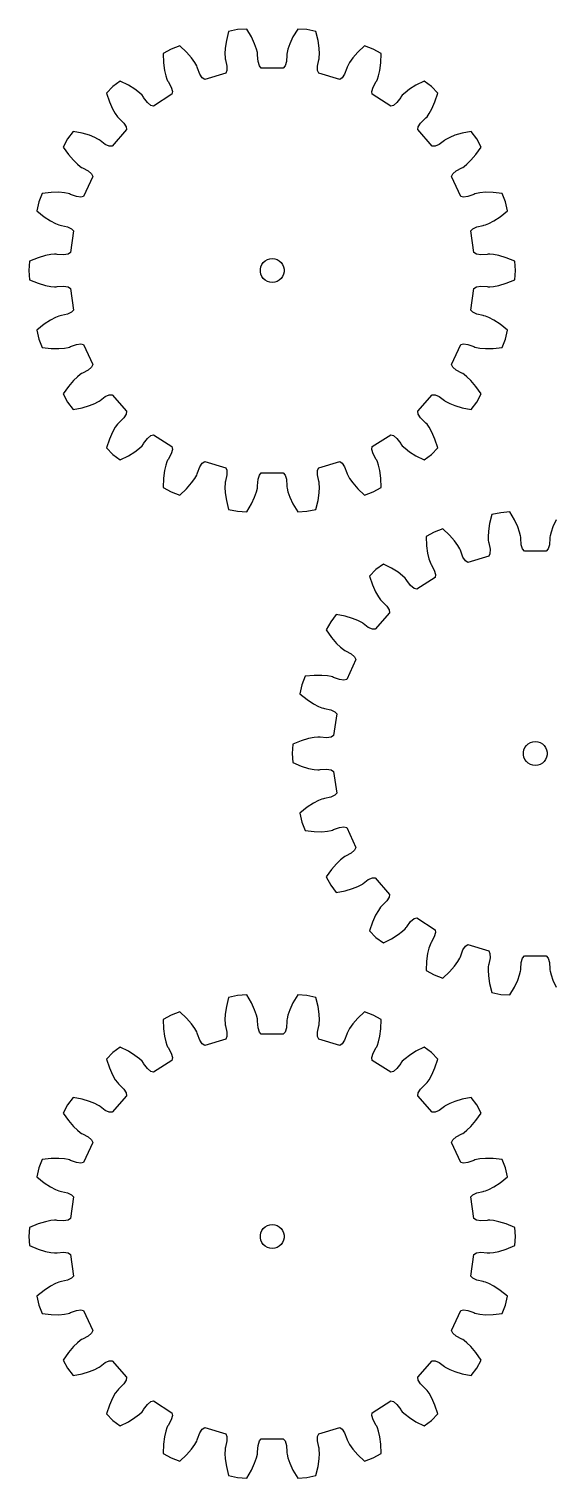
# Model space of a CAD drawing. Extents: x 0 to 193, y 0 to 182.
# Drawn here: x 0 to 66, y 0 to 182 of the extents above; entities that cross this region are included whole.
import ezdxf

# ---------------------------------------------------------------- set-up
doc = ezdxf.new("R2010")
doc.units = 0

msp = doc.modelspace()

# ---------------------------------------------------------------- linework, layer by layer
for p, q in [((27.36, 181.97), (26.21, 181.89)), ((27.95, 180.97), (27.36, 181.97)), ((33.76, 181.97), (33.17, 180.97)), ((34.91, 181.89), (33.76, 181.97)), ((24.8, 180.52), (24.66, 179.58)), ((25.08, 181.65), (24.8, 180.52)), ((26.21, 181.89), (25.08, 181.65)), ((28.35, 180.11), (27.95, 180.97)), ((33.17, 180.97), (32.77, 180.11)), ((36.03, 181.65), (34.91, 181.89)), ((36.32, 180.52), (36.03, 181.65)), ((36.46, 179.58), (36.32, 180.52)), ((17.86, 179.44), (16.85, 178.89)), ((16.85, 178.89), (16.9, 177.73)), ((18.94, 179.84), (17.86, 179.44)), ((19.79, 179.05), (18.94, 179.84)), ((20.42, 178.33), (19.79, 179.05)), ((24.66, 179.58), (24.62, 178.87)), ((24.62, 178.87), (24.64, 178.41)), ((24.64, 178.41), (24.66, 178.21)), ((28.59, 179.44), (28.35, 180.11)), ((28.7, 179), (28.59, 179.44)), ((28.73, 178.8), (28.7, 179)), ((28.72, 178.67), (28.73, 178.8)), ((28.78, 177.87), (28.72, 178.67)), ((32.39, 178.67), (32.34, 177.87)), ((32.42, 179), (32.39, 178.8)), ((32.39, 178.8), (32.39, 178.67)), ((32.53, 179.44), (32.42, 179)), ((32.77, 180.11), (32.53, 179.44)), ((36.45, 178.21), (36.48, 178.41)), ((36.5, 178.87), (36.46, 179.58)), ((36.48, 178.41), (36.5, 178.87)), ((41.33, 179.05), (40.7, 178.33)), ((42.17, 179.84), (41.33, 179.05)), ((43.25, 179.44), (42.17, 179.84)), ((44.26, 178.89), (43.25, 179.44)), ((44.22, 177.73), (44.26, 178.89)), ((16.9, 177.73), (17.03, 176.78)), ((17.03, 176.78), (17.19, 176.1)), ((20.83, 177.76), (20.42, 178.33)), ((21.07, 177.36), (20.83, 177.76)), ((21.15, 177.18), (21.07, 177.36)), ((21.18, 177.06), (21.15, 177.18)), ((21.46, 176.31), (21.18, 177.06)), ((24.66, 178.21), (24.7, 178.09)), ((24.7, 178.09), (24.88, 177.31)), ((24.86, 176.74), (24.72, 176.42)), ((24.88, 177.31), (24.86, 176.74)), ((28.95, 177.33), (28.78, 177.87)), ((29.18, 177.06), (28.95, 177.33)), ((31.93, 177.06), (29.18, 177.06)), ((32.17, 177.33), (31.93, 177.06)), ((32.34, 177.87), (32.17, 177.33)), ((36.24, 177.31), (36.41, 178.09)), ((36.25, 176.74), (36.24, 177.31)), ((36.4, 176.42), (36.25, 176.74)), ((36.41, 178.09), (36.45, 178.21)), ((39.93, 177.06), (39.65, 176.31)), ((39.96, 177.18), (39.93, 177.06)), ((40.05, 177.36), (39.96, 177.18)), ((40.28, 177.76), (40.05, 177.36)), ((40.7, 178.33), (40.28, 177.76)), ((43.93, 176.1), (44.09, 176.78)), ((44.09, 176.78), (44.22, 177.73)), ((10.55, 174.74), (9.73, 173.92)), ((11.47, 175.43), (10.55, 174.74)), ((12.5, 174.91), (11.47, 175.43)), ((13.31, 174.4), (12.5, 174.91)), ((17.19, 176.1), (17.34, 175.66)), ((17.34, 175.66), (17.42, 175.48)), ((17.42, 175.48), (17.49, 175.37)), ((17.49, 175.37), (17.88, 174.67)), ((21.78, 175.84), (21.46, 176.31)), ((22.08, 175.64), (21.78, 175.84)), ((24.72, 176.42), (22.08, 175.64)), ((39.04, 175.64), (36.4, 176.42)), ((39.34, 175.84), (39.04, 175.64)), ((39.65, 176.31), (39.34, 175.84)), ((43.24, 174.67), (43.63, 175.37)), ((43.63, 175.37), (43.7, 175.48)), ((43.7, 175.48), (43.78, 175.66)), ((43.78, 175.66), (43.93, 176.1)), ((48.61, 174.91), (47.8, 174.4)), ((49.65, 175.43), (48.61, 174.91)), ((50.57, 174.74), (49.65, 175.43)), ((51.38, 173.92), (50.57, 174.74)), ((9.73, 173.92), (10.1, 172.82)), ((13.87, 173.96), (13.31, 174.4)), ((14.21, 173.65), (13.87, 173.96)), ((14.34, 173.5), (14.21, 173.65)), ((14.4, 173.39), (14.34, 173.5)), ((14.88, 172.75), (14.4, 173.39)), ((17.97, 173.77), (15.66, 172.28)), ((17.88, 174.67), (18.02, 174.12)), ((18.02, 174.12), (17.97, 173.77)), ((43.09, 174.12), (43.24, 174.67)), ((43.14, 173.77), (43.09, 174.12)), ((45.46, 172.28), (43.14, 173.77)), ((46.71, 173.39), (46.23, 172.75)), ((46.78, 173.5), (46.71, 173.39)), ((46.91, 173.65), (46.78, 173.5)), ((47.25, 173.96), (46.91, 173.65)), ((47.8, 174.4), (47.25, 173.96)), ((51.01, 172.82), (51.38, 173.92)), ((10.1, 172.82), (10.49, 171.95)), ((10.49, 171.95), (10.84, 171.34)), ((10.84, 171.34), (11.11, 170.96)), ((15.32, 172.38), (14.88, 172.75)), ((15.66, 172.28), (15.32, 172.38)), ((45.8, 172.38), (45.46, 172.28)), ((46.23, 172.75), (45.8, 172.38)), ((50.01, 170.96), (50.27, 171.34)), ((50.27, 171.34), (50.62, 171.95)), ((50.62, 171.95), (51.01, 172.82)), ((12.25, 169.33), (10.45, 167.25)), ((11.11, 170.96), (11.23, 170.81)), ((11.23, 170.81), (11.33, 170.73)), ((11.33, 170.73), (11.9, 170.16)), ((11.9, 170.16), (12.2, 169.68)), ((12.2, 169.68), (12.25, 169.33)), ((48.86, 169.33), (48.92, 169.68)), ((50.67, 167.25), (48.86, 169.33)), ((48.92, 169.68), (49.21, 170.16)), ((49.21, 170.16), (49.78, 170.73)), ((49.78, 170.73), (49.88, 170.81)), ((49.88, 170.81), (50.01, 170.96)), ((4.85, 168.17), (4.3, 167.15)), ((5.54, 169.09), (4.85, 168.17)), ((6.68, 168.88), (5.54, 169.09)), ((7.6, 168.62), (6.68, 168.88)), ((8.26, 168.36), (7.6, 168.62)), ((8.67, 168.15), (8.26, 168.36)), ((8.84, 168.04), (8.67, 168.15)), ((8.93, 167.96), (8.84, 168.04)), ((9.57, 167.48), (8.93, 167.96)), ((10.09, 167.25), (9.57, 167.48)), ((51.54, 167.48), (51.02, 167.25)), ((52.19, 167.96), (51.54, 167.48)), ((52.28, 168.04), (52.19, 167.96)), ((52.45, 168.15), (52.28, 168.04)), ((52.86, 168.36), (52.45, 168.15)), ((53.52, 168.62), (52.86, 168.36)), ((54.43, 168.88), (53.52, 168.62)), ((55.57, 169.09), (54.43, 168.88)), ((56.26, 168.17), (55.57, 169.09)), ((56.82, 167.15), (56.26, 168.17)), ((4.3, 167.15), (4.96, 166.2)), ((4.96, 166.2), (5.58, 165.48)), ((10.45, 167.25), (10.09, 167.25)), ((51.02, 167.25), (50.67, 167.25)), ((55.53, 165.48), (56.15, 166.2)), ((56.15, 166.2), (56.82, 167.15)), ((5.58, 165.48), (6.09, 164.99)), ((6.09, 164.99), (6.45, 164.7)), ((6.45, 164.7), (6.62, 164.59)), ((6.62, 164.59), (6.74, 164.54)), ((6.74, 164.54), (7.44, 164.16)), ((7.44, 164.16), (7.86, 163.78)), ((7.86, 163.78), (8.01, 163.45)), ((53.1, 163.45), (53.25, 163.78)), ((53.25, 163.78), (53.67, 164.16)), ((53.67, 164.16), (54.38, 164.54)), ((54.38, 164.54), (54.5, 164.59)), ((54.5, 164.59), (54.66, 164.7)), ((54.66, 164.7), (55.02, 164.99)), ((55.02, 164.99), (55.53, 165.48)), ((8.01, 163.45), (6.87, 160.95)), ((54.25, 160.95), (53.1, 163.45)), ((1.24, 160.25), (0.99, 159.13)), ((1.64, 161.33), (1.24, 160.25)), ((2.79, 161.45), (1.64, 161.33)), ((3.75, 161.46), (2.79, 161.45)), ((4.45, 161.4), (3.75, 161.46)), ((4.91, 161.31), (4.45, 161.4)), ((5.1, 161.26), (4.91, 161.31)), ((5.21, 161.2), (5.1, 161.26)), ((5.96, 160.92), (5.21, 161.2)), ((6.53, 160.85), (5.96, 160.92)), ((6.87, 160.95), (6.53, 160.85)), ((54.59, 160.85), (54.25, 160.95)), ((55.15, 160.92), (54.59, 160.85)), ((55.9, 161.2), (55.15, 160.92)), ((56.02, 161.26), (55.9, 161.2)), ((56.21, 161.31), (56.02, 161.26)), ((56.66, 161.4), (56.21, 161.31)), ((57.37, 161.46), (56.66, 161.4)), ((58.32, 161.45), (57.37, 161.46)), ((59.47, 161.33), (58.32, 161.45)), ((59.88, 160.25), (59.47, 161.33)), ((60.12, 159.13), (59.88, 160.25)), ((0.99, 159.13), (1.9, 158.4)), ((1.9, 158.4), (2.7, 157.88)), ((58.42, 157.88), (59.22, 158.4)), ((59.22, 158.4), (60.12, 159.13)), ((2.7, 157.88), (3.32, 157.55)), ((3.32, 157.55), (3.75, 157.38)), ((3.75, 157.38), (3.94, 157.32)), ((3.94, 157.32), (4.07, 157.31)), ((4.07, 157.31), (4.85, 157.14)), ((4.85, 157.14), (5.36, 156.89)), ((5.6, 156.62), (5.21, 153.9)), ((5.36, 156.89), (5.6, 156.62)), ((55.52, 156.62), (55.75, 156.89)), ((55.91, 153.9), (55.52, 156.62)), ((55.75, 156.89), (56.26, 157.14)), ((56.26, 157.14), (57.05, 157.31)), ((57.05, 157.31), (57.17, 157.32)), ((57.17, 157.32), (57.36, 157.38)), ((57.36, 157.38), (57.79, 157.55)), ((57.79, 157.55), (58.42, 157.88)), ((1.16, 153.23), (0.08, 152.8)), ((2.07, 153.51), (1.16, 153.23)), ((2.76, 153.65), (2.07, 153.51)), ((3.22, 153.7), (2.76, 153.65)), ((3.42, 153.7), (3.22, 153.7)), ((3.54, 153.67), (3.42, 153.7)), ((4.35, 153.62), (3.54, 153.67)), ((4.91, 153.71), (4.35, 153.62)), ((5.21, 153.9), (4.91, 153.71)), ((29.44, 152.65), (29.68, 152.86)), ((29.68, 152.86), (29.95, 153.02)), ((29.95, 153.02), (30.25, 153.11)), ((30.25, 153.11), (30.56, 153.14)), ((30.56, 153.14), (30.87, 153.11)), ((30.87, 153.11), (31.17, 153.02)), ((31.17, 153.02), (31.44, 152.86)), ((31.44, 152.86), (31.67, 152.65)), ((56.21, 153.71), (55.91, 153.9)), ((56.77, 153.62), (56.21, 153.71)), ((57.57, 153.67), (56.77, 153.62)), ((57.7, 153.7), (57.57, 153.67)), ((57.89, 153.7), (57.7, 153.7)), ((58.35, 153.65), (57.89, 153.7)), ((59.05, 153.51), (58.35, 153.65)), ((59.96, 153.23), (59.05, 153.51)), ((61.03, 152.8), (59.96, 153.23)), ((0.08, 152.8), (0, 151.64)), ((0, 151.64), (0.08, 150.49)), ((29.07, 151.8), (29.13, 152.11)), ((29.07, 151.49), (29.07, 151.8)), ((29.13, 151.18), (29.07, 151.49)), ((29.13, 152.11), (29.26, 152.39)), ((29.26, 150.89), (29.13, 151.18)), ((29.26, 152.39), (29.44, 152.65)), ((31.67, 152.65), (31.86, 152.39)), ((31.86, 152.39), (31.98, 152.11)), ((31.98, 151.18), (31.86, 150.89)), ((31.98, 152.11), (32.05, 151.8)), ((32.05, 151.49), (31.98, 151.18)), ((32.05, 151.8), (32.05, 151.49)), ((61.12, 151.64), (61.03, 152.8)), ((61.03, 150.49), (61.12, 151.64)), ((0.08, 150.49), (1.16, 150.06)), ((1.16, 150.06), (2.07, 149.78)), ((2.07, 149.78), (2.76, 149.64)), ((2.76, 149.64), (3.22, 149.59)), ((3.22, 149.59), (3.42, 149.59)), ((3.42, 149.59), (3.54, 149.62)), ((3.54, 149.62), (4.35, 149.67)), ((4.35, 149.67), (4.91, 149.58)), ((4.91, 149.58), (5.21, 149.39)), ((5.21, 149.39), (5.6, 146.67)), ((29.44, 150.64), (29.26, 150.89)), ((29.68, 150.43), (29.44, 150.64)), ((29.95, 150.27), (29.68, 150.43)), ((30.25, 150.18), (29.95, 150.27)), ((30.56, 150.14), (30.25, 150.18)), ((30.87, 150.18), (30.56, 150.14)), ((31.17, 150.27), (30.87, 150.18)), ((31.44, 150.43), (31.17, 150.27)), ((31.67, 150.64), (31.44, 150.43)), ((31.86, 150.89), (31.67, 150.64)), ((55.52, 146.67), (55.91, 149.39)), ((55.91, 149.39), (56.21, 149.58)), ((56.21, 149.58), (56.77, 149.67)), ((56.77, 149.67), (57.57, 149.62)), ((57.57, 149.62), (57.7, 149.59)), ((57.7, 149.59), (57.89, 149.59)), ((57.89, 149.59), (58.35, 149.64)), ((58.35, 149.64), (59.05, 149.78)), ((59.05, 149.78), (59.96, 150.06)), ((59.96, 150.06), (61.03, 150.49)), ((3.32, 145.74), (2.7, 145.41)), ((3.75, 145.91), (3.32, 145.74)), ((3.94, 145.97), (3.75, 145.91)), ((4.07, 145.98), (3.94, 145.97)), ((4.85, 146.15), (4.07, 145.98)), ((5.36, 146.4), (4.85, 146.15)), ((5.6, 146.67), (5.36, 146.4)), ((55.75, 146.4), (55.52, 146.67)), ((56.26, 146.15), (55.75, 146.4)), ((57.05, 145.98), (56.26, 146.15)), ((57.17, 145.97), (57.05, 145.98)), ((57.36, 145.91), (57.17, 145.97)), ((57.79, 145.74), (57.36, 145.91)), ((58.42, 145.41), (57.79, 145.74)), ((1.9, 144.89), (0.99, 144.16)), ((0.99, 144.16), (1.24, 143.04)), ((2.7, 145.41), (1.9, 144.89)), ((59.22, 144.89), (58.42, 145.41)), ((60.12, 144.16), (59.22, 144.89)), ((59.88, 143.04), (60.12, 144.16)), ((1.24, 143.04), (1.64, 141.96)), ((1.64, 141.96), (2.79, 141.84)), ((4.45, 141.89), (4.91, 141.98)), ((4.91, 141.98), (5.1, 142.03)), ((5.1, 142.03), (5.21, 142.09)), ((5.21, 142.09), (5.96, 142.37)), ((5.96, 142.37), (6.53, 142.44)), ((6.53, 142.44), (6.87, 142.34)), ((6.87, 142.34), (8.01, 139.84)), ((53.1, 139.84), (54.25, 142.34)), ((54.25, 142.34), (54.59, 142.44)), ((54.59, 142.44), (55.15, 142.37)), ((55.15, 142.37), (55.9, 142.09)), ((55.9, 142.09), (56.02, 142.03)), ((56.02, 142.03), (56.21, 141.98)), ((56.21, 141.98), (56.66, 141.89)), ((58.32, 141.84), (59.47, 141.96)), ((59.47, 141.96), (59.88, 143.04)), ((2.79, 141.84), (3.75, 141.83)), ((3.75, 141.83), (4.45, 141.89)), ((56.66, 141.89), (57.37, 141.83)), ((57.37, 141.83), (58.32, 141.84)), ((6.09, 138.3), (5.58, 137.81)), ((6.45, 138.59), (6.09, 138.3)), ((6.62, 138.7), (6.45, 138.59)), ((6.74, 138.75), (6.62, 138.7)), ((7.44, 139.13), (6.74, 138.75)), ((7.86, 139.51), (7.44, 139.13)), ((8.01, 139.84), (7.86, 139.51)), ((53.25, 139.51), (53.1, 139.84)), ((53.67, 139.13), (53.25, 139.51)), ((54.38, 138.75), (53.67, 139.13)), ((54.5, 138.7), (54.38, 138.75)), ((54.66, 138.59), (54.5, 138.7)), ((55.02, 138.3), (54.66, 138.59)), ((55.53, 137.81), (55.02, 138.3)), ((4.96, 137.09), (4.3, 136.14)), ((5.58, 137.81), (4.96, 137.09)), ((56.15, 137.09), (55.53, 137.81)), ((56.82, 136.14), (56.15, 137.09)), ((4.3, 136.14), (4.85, 135.12)), ((4.85, 135.12), (5.54, 134.2)), ((6.68, 134.41), (7.6, 134.67)), ((7.6, 134.67), (8.26, 134.93)), ((8.26, 134.93), (8.67, 135.14)), ((8.67, 135.14), (8.84, 135.25)), ((8.84, 135.25), (8.93, 135.33)), ((8.93, 135.33), (9.57, 135.81)), ((9.57, 135.81), (10.09, 136.04)), ((10.09, 136.04), (10.45, 136.04)), ((10.45, 136.04), (12.25, 133.96)), ((48.86, 133.96), (50.67, 136.04)), ((50.67, 136.04), (51.02, 136.04)), ((51.02, 136.04), (51.54, 135.81)), ((51.54, 135.81), (52.19, 135.33)), ((52.19, 135.33), (52.28, 135.25)), ((52.28, 135.25), (52.45, 135.14)), ((52.45, 135.14), (52.86, 134.93)), ((52.86, 134.93), (53.52, 134.67)), ((53.52, 134.67), (54.43, 134.41)), ((55.57, 134.2), (56.26, 135.12)), ((56.26, 135.12), (56.82, 136.14)), ((5.54, 134.2), (6.68, 134.41)), ((11.9, 133.13), (11.33, 132.56)), ((12.2, 133.61), (11.9, 133.13)), ((12.25, 133.96), (12.2, 133.61)), ((48.92, 133.61), (48.86, 133.96)), ((49.21, 133.13), (48.92, 133.61)), ((49.78, 132.56), (49.21, 133.13)), ((54.43, 134.41), (55.57, 134.2)), ((10.49, 131.34), (10.1, 130.47)), ((10.84, 131.95), (10.49, 131.34)), ((11.11, 132.33), (10.84, 131.95)), ((11.23, 132.48), (11.11, 132.33)), ((11.33, 132.56), (11.23, 132.48)), ((49.88, 132.48), (49.78, 132.56)), ((50.01, 132.33), (49.88, 132.48)), ((50.27, 131.95), (50.01, 132.33)), ((50.62, 131.34), (50.27, 131.95)), ((51.01, 130.47), (50.62, 131.34)), ((10.1, 130.47), (9.73, 129.37)), ((9.73, 129.37), (10.55, 128.55)), ((13.31, 128.89), (13.87, 129.33)), ((13.87, 129.33), (14.21, 129.64)), ((14.21, 129.64), (14.34, 129.79)), ((14.34, 129.79), (14.4, 129.9)), ((14.4, 129.9), (14.88, 130.54)), ((14.88, 130.54), (15.32, 130.91)), ((15.32, 130.91), (15.66, 131.01)), ((15.66, 131.01), (17.97, 129.52)), ((17.97, 129.52), (18.02, 129.17)), ((43.09, 129.17), (43.14, 129.52)), ((43.14, 129.52), (45.46, 131.01)), ((45.46, 131.01), (45.8, 130.91)), ((45.8, 130.91), (46.23, 130.54)), ((46.23, 130.54), (46.71, 129.9)), ((46.71, 129.9), (46.78, 129.79)), ((46.78, 129.79), (46.91, 129.64)), ((46.91, 129.64), (47.25, 129.33)), ((47.25, 129.33), (47.8, 128.89)), ((50.57, 128.55), (51.38, 129.37)), ((51.38, 129.37), (51.01, 130.47)), ((10.55, 128.55), (11.47, 127.86)), ((11.47, 127.86), (12.5, 128.38)), ((12.5, 128.38), (13.31, 128.89)), ((17.34, 127.63), (17.19, 127.19)), ((17.42, 127.81), (17.34, 127.63)), ((17.49, 127.92), (17.42, 127.81)), ((17.88, 128.62), (17.49, 127.92)), ((18.02, 129.17), (17.88, 128.62)), ((21.46, 126.98), (21.78, 127.45)), ((21.78, 127.45), (22.08, 127.65)), ((22.08, 127.65), (24.72, 126.87)), ((36.4, 126.87), (39.04, 127.65)), ((39.04, 127.65), (39.34, 127.45)), ((39.34, 127.45), (39.65, 126.98)), ((43.24, 128.62), (43.09, 129.17)), ((43.63, 127.92), (43.24, 128.62)), ((43.7, 127.81), (43.63, 127.92)), ((43.78, 127.63), (43.7, 127.81)), ((43.93, 127.19), (43.78, 127.63)), ((47.8, 128.89), (48.61, 128.38)), ((48.61, 128.38), (49.65, 127.86)), ((49.65, 127.86), (50.57, 128.55)), ((17.03, 126.51), (16.9, 125.56)), ((17.19, 127.19), (17.03, 126.51)), ((20.83, 125.53), (21.07, 125.93)), ((21.07, 125.93), (21.15, 126.11)), ((21.15, 126.11), (21.18, 126.23)), ((21.18, 126.23), (21.46, 126.98)), ((24.88, 125.98), (24.7, 125.2)), ((24.72, 126.87), (24.86, 126.55)), ((24.86, 126.55), (24.88, 125.98)), ((28.78, 125.42), (28.95, 125.96)), ((28.95, 125.96), (29.18, 126.23)), ((29.18, 126.23), (31.93, 126.23)), ((31.93, 126.23), (32.17, 125.96)), ((32.17, 125.96), (32.34, 125.42)), ((36.24, 125.98), (36.25, 126.55)), ((36.41, 125.2), (36.24, 125.98)), ((36.25, 126.55), (36.4, 126.87)), ((39.65, 126.98), (39.93, 126.23)), ((39.93, 126.23), (39.96, 126.11)), ((39.96, 126.11), (40.05, 125.93)), ((40.05, 125.93), (40.28, 125.53)), ((44.09, 126.51), (43.93, 127.19)), ((44.22, 125.56), (44.09, 126.51)), ((16.9, 125.56), (16.85, 124.4)), ((16.85, 124.4), (17.86, 123.85)), ((17.86, 123.85), (18.94, 123.45)), ((18.94, 123.45), (19.79, 124.24)), ((19.79, 124.24), (20.42, 124.96)), ((20.42, 124.96), (20.83, 125.53)), ((24.64, 124.88), (24.62, 124.42)), ((24.62, 124.42), (24.66, 123.71)), ((24.66, 125.08), (24.64, 124.88)), ((24.7, 125.2), (24.66, 125.08)), ((28.35, 123.18), (28.59, 123.85)), ((28.59, 123.85), (28.7, 124.29)), ((28.7, 124.29), (28.73, 124.49)), ((28.72, 124.62), (28.78, 125.42)), ((28.73, 124.49), (28.72, 124.62)), ((32.34, 125.42), (32.39, 124.62)), ((32.39, 124.62), (32.39, 124.49)), ((32.39, 124.49), (32.42, 124.29)), ((32.42, 124.29), (32.53, 123.85)), ((32.53, 123.85), (32.77, 123.18)), ((36.45, 125.08), (36.41, 125.2)), ((36.48, 124.88), (36.45, 125.08)), ((36.46, 123.71), (36.5, 124.42)), ((36.5, 124.42), (36.48, 124.88)), ((40.28, 125.53), (40.7, 124.96)), ((40.7, 124.96), (41.33, 124.24)), ((41.33, 124.24), (42.17, 123.45)), ((42.17, 123.45), (43.25, 123.85)), ((43.25, 123.85), (44.26, 124.4)), ((44.26, 124.4), (44.22, 125.56)), ((24.66, 123.71), (24.8, 122.77)), ((24.8, 122.77), (25.08, 121.64)), ((27.36, 121.32), (27.95, 122.32)), ((27.95, 122.32), (28.35, 123.18)), ((32.77, 123.18), (33.17, 122.32)), ((33.17, 122.32), (33.76, 121.32)), ((36.03, 121.64), (36.32, 122.77)), ((36.32, 122.77), (36.46, 123.71)), ((25.08, 121.64), (26.21, 121.4)), ((26.21, 121.4), (27.36, 121.32)), ((33.76, 121.32), (34.91, 121.4)), ((34.91, 121.4), (36.03, 121.64)), ((58.14, 120.99), (57.86, 119.86)), ((59.27, 121.23), (58.14, 120.99)), ((60.42, 121.32), (59.27, 121.23)), ((61, 120.32), (60.42, 121.32)), ((61.41, 119.45), (61, 120.32)), ((66.23, 120.32), (65.82, 119.45)), ((50.92, 118.78), (49.91, 118.23)), ((52, 119.19), (50.92, 118.78)), ((52.85, 118.39), (52, 119.19)), ((53.48, 117.68), (52.85, 118.39)), ((57.72, 118.92), (57.68, 118.21)), ((57.86, 119.86), (57.72, 118.92)), ((61.64, 118.78), (61.41, 119.45)), ((61.76, 118.34), (61.64, 118.78)), ((61.78, 118.14), (61.76, 118.34)), ((65.48, 118.34), (65.45, 118.14)), ((65.59, 118.78), (65.48, 118.34)), ((65.82, 119.45), (65.59, 118.78)), ((49.91, 118.23), (49.96, 117.07)), ((49.96, 117.07), (50.08, 116.13)), ((53.89, 117.1), (53.48, 117.68)), ((54.13, 116.71), (53.89, 117.1)), ((54.21, 116.53), (54.13, 116.71)), ((54.24, 116.4), (54.21, 116.53)), ((57.68, 118.21), (57.7, 117.75)), ((57.7, 117.75), (57.72, 117.56)), ((57.72, 117.56), (57.76, 117.44)), ((57.76, 117.44), (57.93, 116.65)), ((57.93, 116.65), (57.92, 116.08)), ((61.78, 118.01), (61.78, 118.14)), ((61.84, 117.21), (61.78, 118.01)), ((62.01, 116.67), (61.84, 117.21)), ((62.24, 116.4), (62.01, 116.67)), ((65.22, 116.67), (64.99, 116.4)), ((65.39, 117.21), (65.22, 116.67)), ((65.45, 118.01), (65.39, 117.21)), ((65.45, 118.14), (65.45, 118.01)), ((44.53, 114.77), (43.6, 114.08)), ((45.56, 114.25), (44.53, 114.77)), ((50.08, 116.13), (50.25, 115.44)), ((50.25, 115.44), (50.39, 115)), ((50.39, 115), (50.47, 114.82)), ((50.47, 114.82), (50.55, 114.72)), ((50.55, 114.72), (50.93, 114.01)), ((54.52, 115.65), (54.24, 116.4)), ((54.84, 115.18), (54.52, 115.65)), ((55.14, 114.98), (54.84, 115.18)), ((57.78, 115.76), (55.14, 114.98)), ((57.92, 116.08), (57.78, 115.76)), ((64.99, 116.4), (62.24, 116.4)), ((43.6, 114.08), (42.79, 113.27)), ((42.79, 113.27), (43.16, 112.17)), ((46.37, 113.74), (45.56, 114.25)), ((46.93, 113.31), (46.37, 113.74)), ((47.26, 112.99), (46.93, 113.31)), ((47.39, 112.84), (47.26, 112.99)), ((47.46, 112.73), (47.39, 112.84)), ((51.03, 113.11), (48.72, 111.62)), ((50.93, 114.01), (51.08, 113.46)), ((51.08, 113.46), (51.03, 113.11)), ((43.16, 112.17), (43.55, 111.3)), ((43.55, 111.3), (43.9, 110.68)), ((47.94, 112.09), (47.46, 112.73)), ((48.38, 111.72), (47.94, 112.09)), ((48.72, 111.62), (48.38, 111.72)), ((43.9, 110.68), (44.16, 110.3)), ((44.16, 110.3), (44.29, 110.15)), ((44.29, 110.15), (44.39, 110.07)), ((44.39, 110.07), (44.96, 109.5)), ((44.96, 109.5), (45.26, 109.02)), ((37.91, 107.51), (37.36, 106.5)), ((38.6, 108.43), (37.91, 107.51)), ((39.74, 108.22), (38.6, 108.43)), ((40.66, 107.96), (39.74, 108.22)), ((41.32, 107.7), (40.66, 107.96)), ((41.73, 107.49), (41.32, 107.7)), ((41.9, 107.39), (41.73, 107.49)), ((41.99, 107.3), (41.9, 107.39)), ((45.31, 108.67), (43.51, 106.59)), ((45.26, 109.02), (45.31, 108.67)), ((37.36, 106.5), (38.02, 105.55)), ((38.02, 105.55), (38.64, 104.82)), ((42.63, 106.82), (41.99, 107.3)), ((43.15, 106.59), (42.63, 106.82)), ((43.51, 106.59), (43.15, 106.59)), ((38.64, 104.82), (39.15, 104.33)), ((39.15, 104.33), (39.51, 104.04)), ((39.51, 104.04), (39.68, 103.93)), ((39.68, 103.93), (39.79, 103.88)), ((39.79, 103.88), (40.5, 103.5)), ((41.07, 102.8), (39.93, 100.29)), ((40.5, 103.5), (40.92, 103.12)), ((40.92, 103.12), (41.07, 102.8)), ((34.7, 100.68), (34.3, 99.6)), ((35.85, 100.8), (34.7, 100.68)), ((36.81, 100.8), (35.85, 100.8)), ((37.51, 100.74), (36.81, 100.8)), ((37.96, 100.66), (37.51, 100.74)), ((38.15, 100.6), (37.96, 100.66)), ((38.27, 100.54), (38.15, 100.6)), ((39.02, 100.26), (38.27, 100.54)), ((39.58, 100.19), (39.02, 100.26)), ((39.93, 100.29), (39.58, 100.19)), ((34.3, 99.6), (34.05, 98.47)), ((34.05, 98.47), (34.96, 97.75)), ((34.96, 97.75), (35.76, 97.22)), ((35.76, 97.22), (36.38, 96.9)), ((36.38, 96.9), (36.81, 96.72)), ((36.81, 96.72), (37, 96.66)), ((37, 96.66), (37.13, 96.65)), ((37.13, 96.65), (37.91, 96.48)), ((37.91, 96.48), (38.42, 96.23)), ((38.66, 95.97), (38.26, 93.24)), ((38.42, 96.23), (38.66, 95.97)), ((35.13, 92.85), (34.21, 92.58)), ((35.82, 92.99), (35.13, 92.85)), ((36.28, 93.04), (35.82, 92.99)), ((36.48, 93.04), (36.28, 93.04)), ((36.6, 93.02), (36.48, 93.04)), ((37.4, 92.96), (36.6, 93.02)), ((37.96, 93.05), (37.4, 92.96)), ((38.26, 93.24), (37.96, 93.05)), ((33.14, 92.14), (33.06, 90.99)), ((34.21, 92.58), (33.14, 92.14)), ((62.12, 91.14), (62.19, 91.45)), ((62.12, 90.83), (62.12, 91.14)), ((62.19, 91.45), (62.32, 91.74)), ((62.32, 91.74), (62.5, 91.99)), ((62.5, 91.99), (62.73, 92.2)), ((62.73, 92.2), (63.01, 92.36)), ((63.01, 92.36), (63.3, 92.45)), ((63.3, 92.45), (63.62, 92.49)), ((63.62, 92.49), (63.93, 92.45)), ((63.93, 92.45), (64.23, 92.36)), ((64.23, 92.36), (64.5, 92.2)), ((64.5, 92.2), (64.73, 91.99)), ((64.73, 91.99), (64.91, 91.74)), ((64.91, 91.74), (65.04, 91.45)), ((65.04, 91.45), (65.11, 91.14)), ((65.11, 91.14), (65.11, 90.83)), ((33.06, 90.99), (33.14, 89.84)), ((33.14, 89.84), (34.21, 89.4)), ((34.21, 89.4), (35.13, 89.12)), ((62.19, 90.52), (62.12, 90.83)), ((62.32, 90.24), (62.19, 90.52)), ((62.5, 89.98), (62.32, 90.24)), ((62.73, 89.77), (62.5, 89.98)), ((63.01, 89.62), (62.73, 89.77)), ((63.3, 89.52), (63.01, 89.62)), ((63.62, 89.49), (63.3, 89.52)), ((63.93, 89.52), (63.62, 89.49)), ((64.23, 89.62), (63.93, 89.52)), ((64.5, 89.77), (64.23, 89.62)), ((64.73, 89.98), (64.5, 89.77)), ((64.91, 90.24), (64.73, 89.98)), ((65.04, 90.52), (64.91, 90.24)), ((65.11, 90.83), (65.04, 90.52)), ((35.13, 89.12), (35.82, 88.98)), ((35.82, 88.98), (36.28, 88.94)), ((36.28, 88.94), (36.48, 88.93)), ((36.48, 88.93), (36.6, 88.96)), ((36.6, 88.96), (37.4, 89.01)), ((37.4, 89.01), (37.96, 88.92)), ((37.96, 88.92), (38.26, 88.73)), ((38.26, 88.73), (38.66, 86.01)), ((38.42, 85.74), (37.91, 85.49)), ((38.66, 86.01), (38.42, 85.74)), ((34.96, 84.23), (34.05, 83.5)), ((35.76, 84.75), (34.96, 84.23)), ((36.38, 85.08), (35.76, 84.75)), ((36.81, 85.25), (36.38, 85.08)), ((37, 85.31), (36.81, 85.25)), ((37.13, 85.32), (37, 85.31)), ((37.91, 85.49), (37.13, 85.32)), ((34.05, 83.5), (34.3, 82.38)), ((34.3, 82.38), (34.7, 81.3)), ((34.7, 81.3), (35.85, 81.18)), ((35.85, 81.18), (36.81, 81.17)), ((36.81, 81.17), (37.51, 81.23)), ((37.51, 81.23), (37.96, 81.32)), ((37.96, 81.32), (38.15, 81.37)), ((38.15, 81.37), (38.27, 81.43)), ((38.27, 81.43), (39.02, 81.71)), ((39.02, 81.71), (39.58, 81.78)), ((39.58, 81.78), (39.93, 81.68)), ((39.93, 81.68), (41.07, 79.18)), ((40.5, 78.48), (39.79, 78.09)), ((40.92, 78.85), (40.5, 78.48)), ((41.07, 79.18), (40.92, 78.85)), ((38.64, 77.15), (38.02, 76.43)), ((39.15, 77.65), (38.64, 77.15)), ((39.51, 77.93), (39.15, 77.65)), ((39.68, 78.04), (39.51, 77.93)), ((39.79, 78.09), (39.68, 78.04)), ((38.02, 76.43), (37.36, 75.48)), ((37.36, 75.48), (37.91, 74.47)), ((41.9, 74.59), (41.99, 74.68)), ((41.99, 74.68), (42.63, 75.16)), ((42.63, 75.16), (43.15, 75.38)), ((43.15, 75.38), (43.51, 75.38)), ((43.51, 75.38), (45.31, 73.3)), ((37.91, 74.47), (38.6, 73.54)), ((38.6, 73.54), (39.74, 73.75)), ((39.74, 73.75), (40.66, 74.02)), ((40.66, 74.02), (41.32, 74.27)), ((41.32, 74.27), (41.73, 74.48)), ((41.73, 74.48), (41.9, 74.59)), ((45.26, 72.95), (44.96, 72.47)), ((45.31, 73.3), (45.26, 72.95)), ((43.9, 71.29), (43.55, 70.68)), ((44.16, 71.67), (43.9, 71.29)), ((44.29, 71.82), (44.16, 71.67)), ((44.39, 71.9), (44.29, 71.82)), ((44.96, 72.47), (44.39, 71.9)), ((43.16, 69.81), (42.79, 68.71)), ((43.55, 70.68), (43.16, 69.81)), ((47.39, 69.13), (47.46, 69.24)), ((47.46, 69.24), (47.94, 69.89)), ((47.94, 69.89), (48.38, 70.25)), ((48.38, 70.25), (48.72, 70.35)), ((48.72, 70.35), (51.03, 68.86)), ((42.79, 68.71), (43.6, 67.89)), ((43.6, 67.89), (44.53, 67.2)), ((44.53, 67.2), (45.56, 67.73)), ((45.56, 67.73), (46.37, 68.24)), ((46.37, 68.24), (46.93, 68.67)), ((46.93, 68.67), (47.26, 68.98)), ((47.26, 68.98), (47.39, 69.13)), ((50.93, 67.96), (50.55, 67.26)), ((51.08, 68.51), (50.93, 67.96)), ((51.03, 68.86), (51.08, 68.51)), ((50.08, 65.85), (49.96, 64.9)), ((50.25, 66.54), (50.08, 65.85)), ((50.39, 66.97), (50.25, 66.54)), ((50.47, 67.15), (50.39, 66.97)), ((50.55, 67.26), (50.47, 67.15)), ((54.21, 65.45), (54.24, 65.57)), ((54.24, 65.57), (54.52, 66.33)), ((54.52, 66.33), (54.84, 66.8)), ((54.84, 66.8), (55.14, 66.99)), ((55.14, 66.99), (57.78, 66.21)), ((57.78, 66.21), (57.92, 65.89)), ((57.92, 65.89), (57.93, 65.32)), ((62.01, 65.3), (62.24, 65.57)), ((62.24, 65.57), (64.99, 65.57)), ((64.99, 65.57), (65.22, 65.3)), ((49.96, 64.9), (49.91, 63.74)), ((49.91, 63.74), (50.92, 63.19)), ((52.85, 63.58), (53.48, 64.3)), ((53.48, 64.3), (53.89, 64.87)), ((53.89, 64.87), (54.13, 65.27)), ((54.13, 65.27), (54.21, 65.45)), ((57.7, 64.22), (57.68, 63.76)), ((57.68, 63.76), (57.72, 63.05)), ((57.72, 64.42), (57.7, 64.22)), ((57.76, 64.54), (57.72, 64.42)), ((57.93, 65.32), (57.76, 64.54)), ((61.76, 63.64), (61.78, 63.83)), ((61.78, 63.96), (61.84, 64.76)), ((61.78, 63.83), (61.78, 63.96)), ((61.84, 64.76), (62.01, 65.3)), ((65.22, 65.3), (65.39, 64.76)), ((65.39, 64.76), (65.45, 63.96)), ((65.45, 63.96), (65.45, 63.83)), ((65.45, 63.83), (65.48, 63.64)), ((50.92, 63.19), (52, 62.79)), ((52, 62.79), (52.85, 63.58)), ((57.72, 63.05), (57.86, 62.11)), ((57.86, 62.11), (58.14, 60.99)), ((61, 61.66), (61.41, 62.52)), ((61.41, 62.52), (61.64, 63.19)), ((61.64, 63.19), (61.76, 63.64)), ((65.48, 63.64), (65.59, 63.19)), ((65.59, 63.19), (65.82, 62.52)), ((65.82, 62.52), (66.23, 61.66)), ((25.08, 60.33), (24.8, 59.21)), ((26.21, 60.58), (25.08, 60.33)), ((27.36, 60.66), (26.21, 60.58)), ((27.95, 59.66), (27.36, 60.66)), ((33.76, 60.66), (33.17, 59.66)), ((34.91, 60.58), (33.76, 60.66)), ((36.03, 60.33), (34.91, 60.58)), ((36.32, 59.21), (36.03, 60.33)), ((58.14, 60.99), (59.27, 60.74)), ((59.27, 60.74), (60.42, 60.66)), ((60.42, 60.66), (61, 61.66)), ((18.94, 58.53), (17.86, 58.13)), ((19.79, 57.73), (18.94, 58.53)), ((24.66, 58.26), (24.62, 57.56)), ((24.8, 59.21), (24.66, 58.26)), ((28.35, 58.79), (27.95, 59.66)), ((28.59, 58.13), (28.35, 58.79)), ((32.77, 58.79), (32.53, 58.13)), ((33.17, 59.66), (32.77, 58.79)), ((36.46, 58.26), (36.32, 59.21)), ((36.5, 57.56), (36.46, 58.26)), ((42.17, 58.53), (41.33, 57.73)), ((43.25, 58.13), (42.17, 58.53)), ((17.86, 58.13), (16.85, 57.57)), ((16.85, 57.57), (16.9, 56.41)), ((16.9, 56.41), (17.03, 55.47)), ((20.42, 57.02), (19.79, 57.73)), ((20.83, 56.44), (20.42, 57.02)), ((21.07, 56.05), (20.83, 56.44)), ((24.62, 57.56), (24.64, 57.1)), ((24.64, 57.1), (24.66, 56.9)), ((24.66, 56.9), (24.7, 56.78)), ((24.7, 56.78), (24.88, 55.99)), ((28.7, 57.68), (28.59, 58.13)), ((28.73, 57.48), (28.7, 57.68)), ((28.72, 57.36), (28.73, 57.48)), ((28.78, 56.55), (28.72, 57.36)), ((28.95, 56.01), (28.78, 56.55)), ((32.34, 56.55), (32.17, 56.01)), ((32.39, 57.36), (32.34, 56.55)), ((32.42, 57.68), (32.39, 57.48)), ((32.39, 57.48), (32.39, 57.36)), ((32.53, 58.13), (32.42, 57.68)), ((36.24, 55.99), (36.41, 56.78)), ((36.41, 56.78), (36.45, 56.9)), ((36.45, 56.9), (36.48, 57.1)), ((36.48, 57.1), (36.5, 57.56)), ((40.28, 56.44), (40.05, 56.05)), ((40.7, 57.02), (40.28, 56.44)), ((41.33, 57.73), (40.7, 57.02)), ((44.26, 57.57), (43.25, 58.13)), ((44.09, 55.47), (44.22, 56.41)), ((44.22, 56.41), (44.26, 57.57)), ((17.03, 55.47), (17.19, 54.78)), ((17.19, 54.78), (17.34, 54.34)), ((21.15, 55.87), (21.07, 56.05)), ((21.18, 55.74), (21.15, 55.87)), ((21.46, 54.99), (21.18, 55.74)), ((21.78, 54.52), (21.46, 54.99)), ((24.72, 55.1), (22.08, 54.33)), ((24.86, 55.43), (24.72, 55.1)), ((24.88, 55.99), (24.86, 55.43)), ((29.18, 55.74), (28.95, 56.01)), ((31.93, 55.74), (29.18, 55.74)), ((32.17, 56.01), (31.93, 55.74)), ((36.25, 55.43), (36.24, 55.99)), ((36.4, 55.1), (36.25, 55.43)), ((39.04, 54.33), (36.4, 55.1)), ((39.65, 54.99), (39.34, 54.52)), ((39.93, 55.74), (39.65, 54.99)), ((39.96, 55.87), (39.93, 55.74)), ((40.05, 56.05), (39.96, 55.87)), ((43.78, 54.34), (43.93, 54.78)), ((43.93, 54.78), (44.09, 55.47)), ((10.55, 53.42), (9.73, 52.61)), ((11.47, 54.11), (10.55, 53.42)), ((12.5, 53.59), (11.47, 54.11)), ((13.31, 53.08), (12.5, 53.59)), ((13.87, 52.65), (13.31, 53.08)), ((17.34, 54.34), (17.42, 54.16)), ((17.42, 54.16), (17.49, 54.06)), ((17.49, 54.06), (17.88, 53.35)), ((17.88, 53.35), (18.02, 52.81)), ((18.02, 52.81), (17.97, 52.45)), ((22.08, 54.33), (21.78, 54.52)), ((39.34, 54.52), (39.04, 54.33)), ((43.09, 52.81), (43.24, 53.35)), ((43.14, 52.45), (43.09, 52.81)), ((43.24, 53.35), (43.63, 54.06)), ((43.63, 54.06), (43.7, 54.16)), ((43.7, 54.16), (43.78, 54.34)), ((47.8, 53.08), (47.25, 52.65)), ((48.61, 53.59), (47.8, 53.08)), ((49.65, 54.11), (48.61, 53.59)), ((50.57, 53.42), (49.65, 54.11)), ((51.38, 52.61), (50.57, 53.42)), ((9.73, 52.61), (10.1, 51.51)), ((10.1, 51.51), (10.49, 50.64)), ((14.21, 52.33), (13.87, 52.65)), ((14.34, 52.18), (14.21, 52.33)), ((14.4, 52.07), (14.34, 52.18)), ((14.88, 51.43), (14.4, 52.07)), ((15.32, 51.07), (14.88, 51.43)), ((15.66, 50.97), (15.32, 51.07)), ((17.97, 52.45), (15.66, 50.97)), ((45.46, 50.97), (43.14, 52.45)), ((45.8, 51.07), (45.46, 50.97)), ((46.23, 51.43), (45.8, 51.07)), ((46.71, 52.07), (46.23, 51.43)), ((46.78, 52.18), (46.71, 52.07)), ((46.91, 52.33), (46.78, 52.18)), ((47.25, 52.65), (46.91, 52.33)), ((50.62, 50.64), (51.01, 51.51)), ((51.01, 51.51), (51.38, 52.61)), ((10.49, 50.64), (10.84, 50.02)), ((10.84, 50.02), (11.11, 49.65)), ((11.11, 49.65), (11.23, 49.49)), ((11.23, 49.49), (11.33, 49.42)), ((11.33, 49.42), (11.9, 48.85)), ((49.21, 48.85), (49.78, 49.42)), ((49.78, 49.42), (49.88, 49.49)), ((49.88, 49.49), (50.01, 49.65)), ((50.01, 49.65), (50.27, 50.02)), ((50.27, 50.02), (50.62, 50.64)), ((5.54, 47.77), (4.85, 46.85)), ((6.68, 47.56), (5.54, 47.77)), ((7.6, 47.3), (6.68, 47.56)), ((12.25, 48.01), (10.45, 45.93)), ((11.9, 48.85), (12.2, 48.36)), ((12.2, 48.36), (12.25, 48.01)), ((48.86, 48.01), (48.92, 48.36)), ((50.67, 45.93), (48.86, 48.01)), ((48.92, 48.36), (49.21, 48.85)), ((54.43, 47.56), (53.52, 47.3)), ((55.57, 47.77), (54.43, 47.56)), ((56.26, 46.85), (55.57, 47.77)), ((4.85, 46.85), (4.3, 45.84)), ((4.3, 45.84), (4.96, 44.89)), ((8.26, 47.04), (7.6, 47.3)), ((8.67, 46.83), (8.26, 47.04)), ((8.84, 46.73), (8.67, 46.83)), ((8.93, 46.64), (8.84, 46.73)), ((9.57, 46.16), (8.93, 46.64)), ((10.09, 45.93), (9.57, 46.16)), ((10.45, 45.93), (10.09, 45.93)), ((51.02, 45.93), (50.67, 45.93)), ((51.54, 46.16), (51.02, 45.93)), ((52.19, 46.64), (51.54, 46.16)), ((52.28, 46.73), (52.19, 46.64)), ((52.45, 46.83), (52.28, 46.73)), ((52.86, 47.04), (52.45, 46.83)), ((53.52, 47.3), (52.86, 47.04)), ((56.15, 44.89), (56.82, 45.84)), ((56.82, 45.84), (56.26, 46.85)), ((4.96, 44.89), (5.58, 44.16)), ((5.58, 44.16), (6.09, 43.67)), ((55.02, 43.67), (55.53, 44.16)), ((55.53, 44.16), (56.15, 44.89)), ((6.09, 43.67), (6.45, 43.38)), ((6.45, 43.38), (6.62, 43.27)), ((6.62, 43.27), (6.74, 43.23)), ((6.74, 43.23), (7.44, 42.84)), ((8.01, 42.14), (6.87, 39.64)), ((7.44, 42.84), (7.86, 42.46)), ((7.86, 42.46), (8.01, 42.14)), ((53.1, 42.14), (53.25, 42.46)), ((54.25, 39.64), (53.1, 42.14)), ((53.25, 42.46), (53.67, 42.84)), ((53.67, 42.84), (54.38, 43.23)), ((54.38, 43.23), (54.5, 43.27)), ((54.5, 43.27), (54.66, 43.38)), ((54.66, 43.38), (55.02, 43.67)), ((2.79, 40.14), (1.64, 40.02)), ((3.75, 40.14), (2.79, 40.14)), ((4.45, 40.08), (3.75, 40.14)), ((4.91, 40), (4.45, 40.08)), ((56.66, 40.08), (56.21, 40)), ((57.37, 40.14), (56.66, 40.08)), ((58.32, 40.14), (57.37, 40.14)), ((59.47, 40.02), (58.32, 40.14)), ((1.24, 38.94), (0.99, 37.81)), ((1.64, 40.02), (1.24, 38.94)), ((5.1, 39.94), (4.91, 40)), ((5.21, 39.89), (5.1, 39.94)), ((5.96, 39.61), (5.21, 39.89)), ((6.53, 39.54), (5.96, 39.61)), ((6.87, 39.64), (6.53, 39.54)), ((54.59, 39.54), (54.25, 39.64)), ((55.15, 39.61), (54.59, 39.54)), ((55.9, 39.89), (55.15, 39.61)), ((56.02, 39.94), (55.9, 39.89)), ((56.21, 40), (56.02, 39.94)), ((59.88, 38.94), (59.47, 40.02)), ((60.12, 37.81), (59.88, 38.94)), ((0.99, 37.81), (1.9, 37.09)), ((1.9, 37.09), (2.7, 36.57)), ((2.7, 36.57), (3.32, 36.24)), ((57.79, 36.24), (58.42, 36.57)), ((58.42, 36.57), (59.22, 37.09)), ((59.22, 37.09), (60.12, 37.81)), ((3.32, 36.24), (3.75, 36.06)), ((3.75, 36.06), (3.94, 36.01)), ((3.94, 36.01), (4.07, 35.99)), ((4.07, 35.99), (4.85, 35.82)), ((4.85, 35.82), (5.36, 35.58)), ((5.6, 35.31), (5.21, 32.58)), ((5.36, 35.58), (5.6, 35.31)), ((55.52, 35.31), (55.75, 35.58)), ((55.91, 32.58), (55.52, 35.31)), ((55.75, 35.58), (56.26, 35.82)), ((56.26, 35.82), (57.05, 35.99)), ((57.05, 35.99), (57.17, 36.01)), ((57.17, 36.01), (57.36, 36.06)), ((57.36, 36.06), (57.79, 36.24)), ((0.08, 31.48), (0, 30.33)), ((1.16, 31.92), (0.08, 31.48)), ((2.07, 32.19), (1.16, 31.92)), ((2.76, 32.33), (2.07, 32.19)), ((3.22, 32.38), (2.76, 32.33)), ((3.42, 32.38), (3.22, 32.38)), ((3.54, 32.36), (3.42, 32.38)), ((4.35, 32.3), (3.54, 32.36)), ((4.91, 32.39), (4.35, 32.3)), ((5.21, 32.58), (4.91, 32.39)), ((29.13, 30.79), (29.26, 31.08)), ((29.26, 31.08), (29.44, 31.33)), ((29.44, 31.33), (29.68, 31.54)), ((29.68, 31.54), (29.95, 31.7)), ((29.95, 31.7), (30.25, 31.8)), ((30.25, 31.8), (30.56, 31.83)), ((30.56, 31.83), (30.87, 31.8)), ((30.87, 31.8), (31.17, 31.7)), ((31.17, 31.7), (31.44, 31.54)), ((31.44, 31.54), (31.67, 31.33)), ((31.67, 31.33), (31.86, 31.08)), ((31.86, 31.08), (31.98, 30.79)), ((56.21, 32.39), (55.91, 32.58)), ((56.77, 32.3), (56.21, 32.39)), ((57.57, 32.36), (56.77, 32.3)), ((57.7, 32.38), (57.57, 32.36)), ((57.89, 32.38), (57.7, 32.38)), ((58.35, 32.33), (57.89, 32.38)), ((59.05, 32.19), (58.35, 32.33)), ((59.96, 31.92), (59.05, 32.19)), ((61.03, 31.48), (59.96, 31.92)), ((61.12, 30.33), (61.03, 31.48)), ((0, 30.33), (0.08, 29.18)), ((0.08, 29.18), (1.16, 28.74)), ((29.07, 30.49), (29.13, 30.79)), ((29.07, 30.17), (29.07, 30.49)), ((29.13, 29.87), (29.07, 30.17)), ((29.26, 29.58), (29.13, 29.87)), ((29.44, 29.33), (29.26, 29.58)), ((29.68, 29.12), (29.44, 29.33)), ((31.67, 29.33), (31.44, 29.12)), ((31.86, 29.58), (31.67, 29.33)), ((31.98, 29.87), (31.86, 29.58)), ((31.98, 30.79), (32.05, 30.49)), ((32.05, 30.17), (31.98, 29.87)), ((32.05, 30.49), (32.05, 30.17)), ((59.96, 28.74), (61.03, 29.18)), ((61.03, 29.18), (61.12, 30.33)), ((1.16, 28.74), (2.07, 28.46)), ((2.07, 28.46), (2.76, 28.33)), ((2.76, 28.33), (3.22, 28.28)), ((3.22, 28.28), (3.42, 28.28)), ((3.42, 28.28), (3.54, 28.3)), ((3.54, 28.3), (4.35, 28.36)), ((4.35, 28.36), (4.91, 28.27)), ((4.91, 28.27), (5.21, 28.07)), ((5.21, 28.07), (5.6, 25.35)), ((29.95, 28.96), (29.68, 29.12)), ((30.25, 28.86), (29.95, 28.96)), ((30.56, 28.83), (30.25, 28.86)), ((30.87, 28.86), (30.56, 28.83)), ((31.17, 28.96), (30.87, 28.86)), ((31.44, 29.12), (31.17, 28.96)), ((55.52, 25.35), (55.91, 28.07)), ((55.91, 28.07), (56.21, 28.27)), ((56.21, 28.27), (56.77, 28.36)), ((56.77, 28.36), (57.57, 28.3)), ((57.57, 28.3), (57.7, 28.28)), ((57.7, 28.28), (57.89, 28.28)), ((57.89, 28.28), (58.35, 28.33)), ((58.35, 28.33), (59.05, 28.46)), ((59.05, 28.46), (59.96, 28.74)), ((2.7, 24.09), (1.9, 23.57)), ((3.32, 24.42), (2.7, 24.09)), ((3.75, 24.6), (3.32, 24.42)), ((3.94, 24.65), (3.75, 24.6)), ((4.07, 24.67), (3.94, 24.65)), ((4.85, 24.84), (4.07, 24.67)), ((5.36, 25.08), (4.85, 24.84)), ((5.6, 25.35), (5.36, 25.08)), ((55.75, 25.08), (55.52, 25.35)), ((56.26, 24.84), (55.75, 25.08)), ((57.05, 24.67), (56.26, 24.84)), ((57.17, 24.65), (57.05, 24.67)), ((57.36, 24.6), (57.17, 24.65)), ((57.79, 24.42), (57.36, 24.6)), ((58.42, 24.09), (57.79, 24.42)), ((59.22, 23.57), (58.42, 24.09)), ((1.9, 23.57), (0.99, 22.85)), ((0.99, 22.85), (1.24, 21.72)), ((60.12, 22.85), (59.22, 23.57)), ((59.88, 21.72), (60.12, 22.85)), ((1.24, 21.72), (1.64, 20.64)), ((1.64, 20.64), (2.79, 20.52)), ((2.79, 20.52), (3.75, 20.51)), ((3.75, 20.51), (4.45, 20.58)), ((4.45, 20.58), (4.91, 20.66)), ((4.91, 20.66), (5.1, 20.71)), ((5.1, 20.71), (5.21, 20.77)), ((5.21, 20.77), (5.96, 21.05)), ((5.96, 21.05), (6.53, 21.12)), ((6.53, 21.12), (6.87, 21.02)), ((6.87, 21.02), (8.01, 18.52)), ((53.1, 18.52), (54.25, 21.02)), ((54.25, 21.02), (54.59, 21.12)), ((54.59, 21.12), (55.15, 21.05)), ((55.15, 21.05), (55.9, 20.77)), ((55.9, 20.77), (56.02, 20.71)), ((56.02, 20.71), (56.21, 20.66)), ((56.21, 20.66), (56.66, 20.58)), ((56.66, 20.58), (57.37, 20.51)), ((57.37, 20.51), (58.32, 20.52)), ((58.32, 20.52), (59.47, 20.64)), ((59.47, 20.64), (59.88, 21.72)), ((8.01, 18.52), (7.86, 18.2)), ((53.25, 18.2), (53.1, 18.52)), ((5.58, 16.5), (4.96, 15.77)), ((6.09, 16.99), (5.58, 16.5)), ((6.45, 17.28), (6.09, 16.99)), ((6.62, 17.38), (6.45, 17.28)), ((6.74, 17.43), (6.62, 17.38)), ((7.44, 17.82), (6.74, 17.43)), ((7.86, 18.2), (7.44, 17.82)), ((53.67, 17.82), (53.25, 18.2)), ((54.38, 17.43), (53.67, 17.82)), ((54.5, 17.38), (54.38, 17.43)), ((54.66, 17.28), (54.5, 17.38)), ((55.02, 16.99), (54.66, 17.28)), ((55.53, 16.5), (55.02, 16.99)), ((56.15, 15.77), (55.53, 16.5)), ((4.96, 15.77), (4.3, 14.82)), ((4.3, 14.82), (4.85, 13.81)), ((9.57, 14.5), (10.09, 14.73)), ((10.09, 14.73), (10.45, 14.73)), ((10.45, 14.73), (12.25, 12.65)), ((48.86, 12.65), (50.67, 14.73)), ((50.67, 14.73), (51.02, 14.73)), ((51.02, 14.73), (51.54, 14.5)), ((56.82, 14.82), (56.15, 15.77)), ((56.26, 13.81), (56.82, 14.82)), ((4.85, 13.81), (5.54, 12.88)), ((5.54, 12.88), (6.68, 13.1)), ((6.68, 13.1), (7.6, 13.36)), ((7.6, 13.36), (8.26, 13.62)), ((8.26, 13.62), (8.67, 13.82)), ((8.67, 13.82), (8.84, 13.93)), ((8.84, 13.93), (8.93, 14.02)), ((8.93, 14.02), (9.57, 14.5)), ((51.54, 14.5), (52.19, 14.02)), ((52.19, 14.02), (52.28, 13.93)), ((52.28, 13.93), (52.45, 13.82)), ((52.45, 13.82), (52.86, 13.62)), ((52.86, 13.62), (53.52, 13.36)), ((53.52, 13.36), (54.43, 13.1)), ((54.43, 13.1), (55.57, 12.88)), ((55.57, 12.88), (56.26, 13.81)), ((11.11, 11.01), (10.84, 10.64)), ((11.23, 11.16), (11.11, 11.01)), ((11.33, 11.24), (11.23, 11.16)), ((11.9, 11.81), (11.33, 11.24)), ((12.2, 12.29), (11.9, 11.81)), ((12.25, 12.65), (12.2, 12.29)), ((48.92, 12.29), (48.86, 12.65)), ((49.21, 11.81), (48.92, 12.29)), ((49.78, 11.24), (49.21, 11.81)), ((49.88, 11.16), (49.78, 11.24)), ((50.01, 11.01), (49.88, 11.16)), ((50.27, 10.64), (50.01, 11.01)), ((10.1, 9.15), (9.73, 8.05)), ((10.49, 10.02), (10.1, 9.15)), ((10.84, 10.64), (10.49, 10.02)), ((14.4, 8.59), (14.88, 9.23)), ((14.88, 9.23), (15.32, 9.59)), ((15.32, 9.59), (15.66, 9.69)), ((15.66, 9.69), (17.97, 8.2)), ((43.14, 8.2), (45.46, 9.69)), ((45.46, 9.69), (45.8, 9.59)), ((45.8, 9.59), (46.23, 9.23)), ((46.23, 9.23), (46.71, 8.59)), ((50.62, 10.02), (50.27, 10.64)), ((51.01, 9.15), (50.62, 10.02)), ((51.38, 8.05), (51.01, 9.15)), ((9.73, 8.05), (10.55, 7.23)), ((12.5, 7.07), (13.31, 7.58)), ((13.31, 7.58), (13.87, 8.01)), ((13.87, 8.01), (14.21, 8.33)), ((14.21, 8.33), (14.34, 8.48)), ((14.34, 8.48), (14.4, 8.59)), ((17.88, 7.31), (17.49, 6.6)), ((18.02, 7.85), (17.88, 7.31)), ((17.97, 8.2), (18.02, 7.85)), ((43.09, 7.85), (43.14, 8.2)), ((43.24, 7.31), (43.09, 7.85)), ((43.63, 6.6), (43.24, 7.31)), ((46.71, 8.59), (46.78, 8.48)), ((46.78, 8.48), (46.91, 8.33)), ((46.91, 8.33), (47.25, 8.01)), ((47.25, 8.01), (47.8, 7.58)), ((47.8, 7.58), (48.61, 7.07)), ((50.57, 7.23), (51.38, 8.05)), ((10.55, 7.23), (11.47, 6.54)), ((11.47, 6.54), (12.5, 7.07)), ((17.19, 5.88), (17.03, 5.19)), ((17.34, 6.31), (17.19, 5.88)), ((17.42, 6.5), (17.34, 6.31)), ((17.49, 6.6), (17.42, 6.5)), ((21.18, 4.91), (21.46, 5.67)), ((21.46, 5.67), (21.78, 6.14)), ((21.78, 6.14), (22.08, 6.33)), ((22.08, 6.33), (24.72, 5.56)), ((24.72, 5.56), (24.86, 5.23)), ((36.25, 5.23), (36.4, 5.56)), ((36.4, 5.56), (39.04, 6.33)), ((39.04, 6.33), (39.34, 6.14)), ((39.34, 6.14), (39.65, 5.67)), ((39.65, 5.67), (39.93, 4.91)), ((43.7, 6.5), (43.63, 6.6)), ((43.78, 6.31), (43.7, 6.5)), ((43.93, 5.88), (43.78, 6.31)), ((44.09, 5.19), (43.93, 5.88)), ((48.61, 7.07), (49.65, 6.54)), ((49.65, 6.54), (50.57, 7.23)), ((16.9, 4.24), (16.85, 3.09)), ((17.03, 5.19), (16.9, 4.24)), ((19.79, 2.92), (20.42, 3.64)), ((20.42, 3.64), (20.83, 4.21)), ((20.83, 4.21), (21.07, 4.61)), ((21.07, 4.61), (21.15, 4.79)), ((21.15, 4.79), (21.18, 4.91)), ((24.66, 3.76), (24.64, 3.56)), ((24.7, 3.88), (24.66, 3.76)), ((24.88, 4.67), (24.7, 3.88)), ((24.86, 5.23), (24.88, 4.67)), ((28.72, 3.3), (28.78, 4.1)), ((28.78, 4.1), (28.95, 4.65)), ((28.95, 4.65), (29.18, 4.91)), ((29.18, 4.91), (31.93, 4.91)), ((31.93, 4.91), (32.17, 4.65)), ((32.17, 4.65), (32.34, 4.1)), ((32.34, 4.1), (32.39, 3.3)), ((36.24, 4.67), (36.25, 5.23)), ((36.41, 3.88), (36.24, 4.67)), ((36.45, 3.76), (36.41, 3.88)), ((36.48, 3.56), (36.45, 3.76)), ((39.93, 4.91), (39.96, 4.79)), ((39.96, 4.79), (40.05, 4.61)), ((40.05, 4.61), (40.28, 4.21)), ((40.28, 4.21), (40.7, 3.64)), ((40.7, 3.64), (41.33, 2.92)), ((44.22, 4.24), (44.09, 5.19)), ((44.26, 3.09), (44.22, 4.24)), ((16.85, 3.09), (17.86, 2.53)), ((17.86, 2.53), (18.94, 2.13)), ((18.94, 2.13), (19.79, 2.92)), ((24.64, 3.56), (24.62, 3.1)), ((24.62, 3.1), (24.66, 2.4)), ((24.66, 2.4), (24.8, 1.45)), ((27.95, 1), (28.35, 1.86)), ((28.35, 1.86), (28.59, 2.53)), ((28.59, 2.53), (28.7, 2.98)), ((28.7, 2.98), (28.73, 3.17)), ((28.73, 3.17), (28.72, 3.3)), ((32.39, 3.3), (32.39, 3.17)), ((32.39, 3.17), (32.42, 2.98)), ((32.42, 2.98), (32.53, 2.53)), ((32.53, 2.53), (32.77, 1.86)), ((32.77, 1.86), (33.17, 1)), ((36.32, 1.45), (36.46, 2.4)), ((36.46, 2.4), (36.5, 3.1)), ((36.5, 3.1), (36.48, 3.56)), ((41.33, 2.92), (42.17, 2.13)), ((42.17, 2.13), (43.25, 2.53)), ((43.25, 2.53), (44.26, 3.09)), ((24.8, 1.45), (25.08, 0.33)), ((25.08, 0.33), (26.21, 0.08)), ((26.21, 0.08), (27.36, 0)), ((27.36, 0), (27.95, 1)), ((33.17, 1), (33.76, 0)), ((33.76, 0), (34.91, 0.08)), ((34.91, 0.08), (36.03, 0.33)), ((36.03, 0.33), (36.32, 1.45))]:
    msp.add_line(p, q)

doc.saveas('drawing.dxf')
